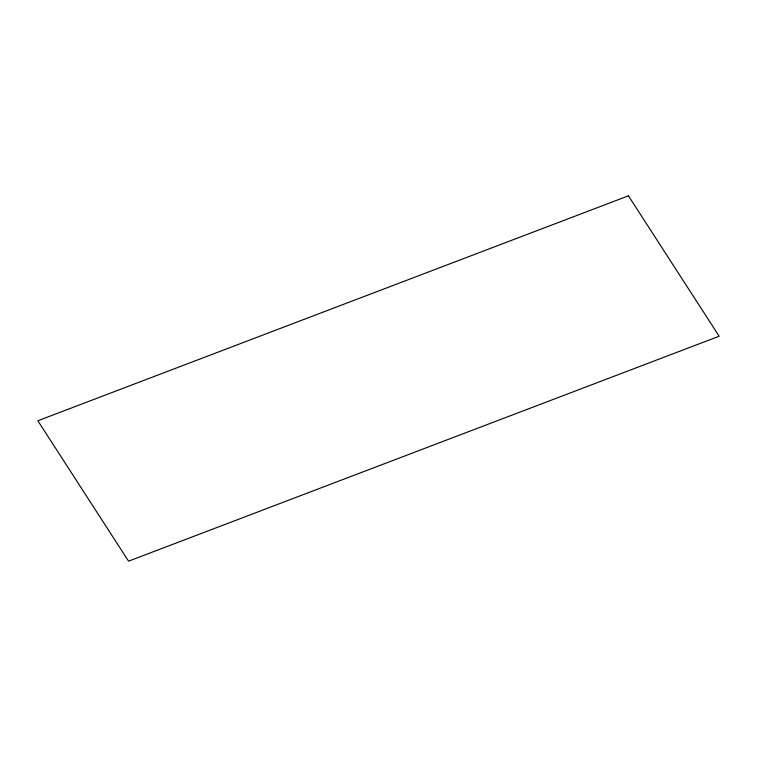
<?xml version="1.0" encoding="UTF-8"?>
<svg xmlns="http://www.w3.org/2000/svg" width="757" height="757" viewBox="0 0 757 757"><rect width="100%" height="100%" fill="white"/><g stroke="black" fill="none" stroke-linecap="round" stroke-linejoin="round"><path stroke-width="1.14" d="M628.442 195.826L37.85 420.769L128.558 561.174L719.15 336.231L628.442 195.826"/></g></svg>
